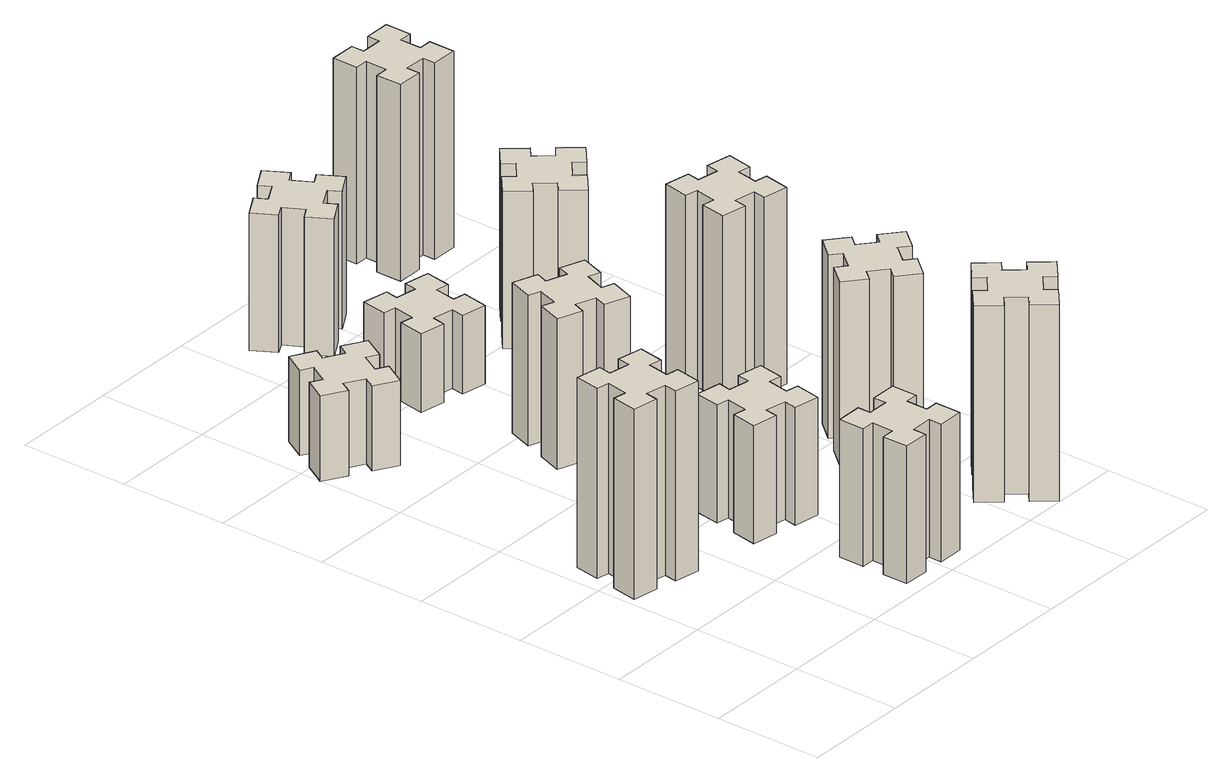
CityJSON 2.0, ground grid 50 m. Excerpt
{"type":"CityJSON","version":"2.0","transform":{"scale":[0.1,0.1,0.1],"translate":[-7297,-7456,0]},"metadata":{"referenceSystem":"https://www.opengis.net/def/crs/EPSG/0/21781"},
"CityObjects":{
"building1":{"type":"Building","attributes":{"class":"1000","function":"1000","usage":"1000","yearOfConstruction":2016,"roofType":"1000","measuredHeight":87,"storeysAboveGround":30,"storeysBelowGround":0},"geometry":[{"type":"Solid","lod":"1","boundaries":[[[[0,1,2,3,4,5,6,7,8,9,10,11,12,13,14,15,16,17,18,19]],[[17,16,20,21]],[[16,15,22,20]],[[15,14,23,22]],[[14,13,24,23]],[[13,12,25,24]],[[12,11,26,25]],[[11,10,27,26]],[[10,9,28,27]],[[9,8,29,28]],[[8,7,30,29]],[[7,6,31,30]],[[6,5,32,31]],[[5,4,33,32]],[[4,3,34,33]],[[3,2,35,34]],[[2,1,36,35]],[[1,0,37,36]],[[0,19,38,37]],[[19,18,39,38]],[[18,17,21,39]],[[24,25,26,27,28,29,30,31,32,33,34,35,36,37,38,39,21,20,22,23]]]]}]},
"building2":{"type":"Building","attributes":{"class":"1000","function":"1000","usage":"1000","yearOfConstruction":2016,"roofType":"1000","measuredHeight":39,"storeysAboveGround":30,"storeysBelowGround":0},"geometry":[{"type":"Solid","lod":"1","boundaries":[[[[40,41,42,43,44,45,46,47,48,49,50,51,52,53,54,55,56,57,58,59]],[[57,56,60,61]],[[56,55,62,60]],[[55,54,63,62]],[[54,53,64,63]],[[53,52,65,64]],[[52,51,66,65]],[[51,50,67,66]],[[50,49,68,67]],[[49,48,69,68]],[[48,47,70,69]],[[47,46,71,70]],[[46,45,72,71]],[[45,44,73,72]],[[44,43,74,73]],[[43,42,75,74]],[[42,41,76,75]],[[41,40,77,76]],[[40,59,78,77]],[[59,58,79,78]],[[58,57,61,79]],[[64,65,66,67,68,69,70,71,72,73,74,75,76,77,78,79,61,60,62,63]]]]}]},
"building3":{"type":"Building","attributes":{"class":"1000","function":"1000","usage":"1000","yearOfConstruction":2016,"roofType":"1000","measuredHeight":63,"storeysAboveGround":30,"storeysBelowGround":0},"geometry":[{"type":"Solid","lod":"1","boundaries":[[[[80,81,82,83,84,85,86,87,88,89,90,91,92,93,94,95,96,97,98,99]],[[97,96,100,101]],[[96,95,102,100]],[[95,94,103,102]],[[94,93,104,103]],[[93,92,105,104]],[[92,91,106,105]],[[91,90,107,106]],[[90,89,108,107]],[[89,88,109,108]],[[88,87,110,109]],[[87,86,111,110]],[[86,85,112,111]],[[85,84,113,112]],[[84,83,114,113]],[[83,82,115,114]],[[82,81,116,115]],[[81,80,117,116]],[[80,99,118,117]],[[99,98,119,118]],[[98,97,101,119]],[[104,105,106,107,108,109,110,111,112,113,114,115,116,117,118,119,101,100,102,103]]]]}]},
"building4":{"type":"Building","attributes":{"class":"1000","function":"1000","usage":"1000","yearOfConstruction":2016,"roofType":"1000","measuredHeight":54,"storeysAboveGround":30,"storeysBelowGround":0},"geometry":[{"type":"Solid","lod":"1","boundaries":[[[[120,121,122,123,124,125,126,127,128,129,130,131,132,133,134,135,136,137,138,139]],[[137,136,140,141]],[[136,135,142,140]],[[135,134,143,142]],[[134,133,144,143]],[[133,132,145,144]],[[132,131,146,145]],[[131,130,147,146]],[[130,129,148,147]],[[129,128,149,148]],[[128,127,150,149]],[[127,126,151,150]],[[126,125,152,151]],[[125,124,153,152]],[[124,123,154,153]],[[123,122,155,154]],[[122,121,156,155]],[[121,120,157,156]],[[120,139,158,157]],[[139,138,159,158]],[[138,137,141,159]],[[144,145,146,147,148,149,150,151,152,153,154,155,156,157,158,159,141,140,142,143]]]]}]},
"building5":{"type":"Building","attributes":{"class":"1000","function":"1000","usage":"1000","yearOfConstruction":2016,"roofType":"1000","measuredHeight":69,"storeysAboveGround":30,"storeysBelowGround":0},"geometry":[{"type":"Solid","lod":"1","boundaries":[[[[160,161,162,163,164,165,166,167,168,169,170,171,172,173,174,175,176,177,178,179]],[[177,176,180,181]],[[176,175,182,180]],[[175,174,183,182]],[[174,173,184,183]],[[173,172,185,184]],[[172,171,186,185]],[[171,170,187,186]],[[170,169,188,187]],[[169,168,189,188]],[[168,167,190,189]],[[167,166,191,190]],[[166,165,192,191]],[[165,164,193,192]],[[164,163,194,193]],[[163,162,195,194]],[[162,161,196,195]],[[161,160,197,196]],[[160,179,198,197]],[[179,178,199,198]],[[178,177,181,199]],[[184,185,186,187,188,189,190,191,192,193,194,195,196,197,198,199,181,180,182,183]]]]}]},
"building6":{"type":"Building","attributes":{"class":"1000","function":"1000","usage":"1000","yearOfConstruction":2016,"roofType":"1000","measuredHeight":36,"storeysAboveGround":30,"storeysBelowGround":0},"geometry":[{"type":"Solid","lod":"1","boundaries":[[[[200,201,202,203,204,205,206,207,208,209,210,211,212,213,214,215,216,217,218,219]],[[217,216,220,221]],[[216,215,222,220]],[[215,214,223,222]],[[214,213,224,223]],[[213,212,225,224]],[[212,211,226,225]],[[211,210,227,226]],[[210,209,228,227]],[[209,208,229,228]],[[208,207,230,229]],[[207,206,231,230]],[[206,205,232,231]],[[205,204,233,232]],[[204,203,234,233]],[[203,202,235,234]],[[202,201,236,235]],[[201,200,237,236]],[[200,219,238,237]],[[219,218,239,238]],[[218,217,221,239]],[[224,225,226,227,228,229,230,231,232,233,234,235,236,237,238,239,221,220,222,223]]]]}]},
"building7":{"type":"Building","attributes":{"class":"1000","function":"1000","usage":"1000","yearOfConstruction":2016,"roofType":"1000","measuredHeight":90,"storeysAboveGround":30,"storeysBelowGround":0},"geometry":[{"type":"Solid","lod":"1","boundaries":[[[[240,241,242,243,244,245,246,247,248,249,250,251,252,253,254,255,256,257,258,259]],[[257,256,260,261]],[[256,255,262,260]],[[255,254,263,262]],[[254,253,264,263]],[[253,252,265,264]],[[252,251,266,265]],[[251,250,267,266]],[[250,249,268,267]],[[249,248,269,268]],[[248,247,270,269]],[[247,246,271,270]],[[246,245,272,271]],[[245,244,273,272]],[[244,243,274,273]],[[243,242,275,274]],[[242,241,276,275]],[[241,240,277,276]],[[240,259,278,277]],[[259,258,279,278]],[[258,257,261,279]],[[264,265,266,267,268,269,270,271,272,273,274,275,276,277,278,279,261,260,262,263]]]]}]},
"building8":{"type":"Building","attributes":{"class":"1000","function":"1000","usage":"1000","yearOfConstruction":2016,"roofType":"1000","measuredHeight":63,"storeysAboveGround":30,"storeysBelowGround":0},"geometry":[{"type":"Solid","lod":"1","boundaries":[[[[280,281,282,283,284,285,286,287,288,289,290,291,292,293,294,295,296,297,298,299]],[[297,296,300,301]],[[296,295,302,300]],[[295,294,303,302]],[[294,293,304,303]],[[293,292,305,304]],[[292,291,306,305]],[[291,290,307,306]],[[290,289,308,307]],[[289,288,309,308]],[[288,287,310,309]],[[287,286,311,310]],[[286,285,312,311]],[[285,284,313,312]],[[284,283,314,313]],[[283,282,315,314]],[[282,281,316,315]],[[281,280,317,316]],[[280,299,318,317]],[[299,298,319,318]],[[298,297,301,319]],[[304,305,306,307,308,309,310,311,312,313,314,315,316,317,318,319,301,300,302,303]]]]}]},
"building9":{"type":"Building","attributes":{"class":"1000","function":"1000","usage":"1000","yearOfConstruction":2016,"roofType":"1000","measuredHeight":84,"storeysAboveGround":30,"storeysBelowGround":0},"geometry":[{"type":"Solid","lod":"1","boundaries":[[[[320,321,322,323,324,325,326,327,328,329,330,331,332,333,334,335,336,337,338,339]],[[337,336,340,341]],[[336,335,342,340]],[[335,334,343,342]],[[334,333,344,343]],[[333,332,345,344]],[[332,331,346,345]],[[331,330,347,346]],[[330,329,348,347]],[[329,328,349,348]],[[328,327,350,349]],[[327,326,351,350]],[[326,325,352,351]],[[325,324,353,352]],[[324,323,354,353]],[[323,322,355,354]],[[322,321,356,355]],[[321,320,357,356]],[[320,339,358,357]],[[339,338,359,358]],[[338,337,341,359]],[[344,345,346,347,348,349,350,351,352,353,354,355,356,357,358,359,341,340,342,343]]]]}]},
"building10":{"type":"Building","attributes":{"class":"1000","function":"1000","usage":"1000","yearOfConstruction":2016,"roofType":"1000","measuredHeight":90,"storeysAboveGround":30,"storeysBelowGround":0},"geometry":[{"type":"Solid","lod":"1","boundaries":[[[[360,361,362,363,364,365,366,367,368,369,370,371,372,373,374,375,376,377,378,379]],[[377,376,380,381]],[[376,375,382,380]],[[375,374,383,382]],[[374,373,384,383]],[[373,372,385,384]],[[372,371,386,385]],[[371,370,387,386]],[[370,369,388,387]],[[369,368,389,388]],[[368,367,390,389]],[[367,366,391,390]],[[366,365,392,391]],[[365,364,393,392]],[[364,363,394,393]],[[363,362,395,394]],[[362,361,396,395]],[[361,360,397,396]],[[360,379,398,397]],[[379,378,399,398]],[[378,377,381,399]],[[384,385,386,387,388,389,390,391,392,393,394,395,396,397,398,399,381,380,382,383]]]]}]},
"building11":{"type":"Building","attributes":{"class":"1000","function":"1000","usage":"1000","yearOfConstruction":2016,"roofType":"1000","measuredHeight":72,"storeysAboveGround":30,"storeysBelowGround":0},"geometry":[{"type":"Solid","lod":"1","boundaries":[[[[400,401,402,403,404,405,406,407,408,409,410,411,412,413,414,415,416,417,418,419]],[[417,416,420,421]],[[416,415,422,420]],[[415,414,423,422]],[[414,413,424,423]],[[413,412,425,424]],[[412,411,426,425]],[[411,410,427,426]],[[410,409,428,427]],[[409,408,429,428]],[[408,407,430,429]],[[407,406,431,430]],[[406,405,432,431]],[[405,404,433,432]],[[404,403,434,433]],[[403,402,435,434]],[[402,401,436,435]],[[401,400,437,436]],[[400,419,438,437]],[[419,418,439,438]],[[418,417,421,439]],[[424,425,426,427,428,429,430,431,432,433,434,435,436,437,438,439,421,420,422,423]]]]}]},
"building12":{"type":"Building","attributes":{"class":"1000","function":"1000","usage":"1000","yearOfConstruction":2016,"roofType":"1000","measuredHeight":90,"storeysAboveGround":30,"storeysBelowGround":0},"geometry":[{"type":"Solid","lod":"1","boundaries":[[[[440,441,442,443,444,445,446,447,448,449,450,451,452,453,454,455,456,457,458,459]],[[457,456,460,461]],[[456,455,462,460]],[[455,454,463,462]],[[454,453,464,463]],[[453,452,465,464]],[[452,451,466,465]],[[451,450,467,466]],[[450,449,468,467]],[[449,448,469,468]],[[448,447,470,469]],[[447,446,471,470]],[[446,445,472,471]],[[445,444,473,472]],[[444,443,474,473]],[[443,442,475,474]],[[442,441,476,475]],[[441,440,477,476]],[[440,459,478,477]],[[459,458,479,478]],[[458,457,461,479]],[[464,465,466,467,468,469,470,471,472,473,474,475,476,477,478,479,461,460,462,463]]]]}]}
},
"vertices":[
[335,917,0],[352,1015,0],[411,1005,0],[432,1123,0],[314,1144,0],[304,1085,0],[205,1102,0],[216,1161,0],[97,1182,0],[77,1064,0],[136,1054,0],[118,955,0],[59,966,0],[38,847,0],[157,827,0],[167,886,0],[265,868,0],[255,809,0],[373,788,0],[394,907,0],[265,868,870],[255,809,870],[167,886,870],[157,827,870],[38,847,870],[59,966,870],[118,955,870],[136,1054,870],[77,1064,870],[97,1182,870],[216,1161,870],[205,1102,870],[304,1085,870],[314,1144,870],[432,1123,870],[411,1005,870],[352,1015,870],[335,917,870],[394,907,870],[373,788,870],
[306,2367,0],[356,2454,0],[408,2424,0],[468,2528,0],[364,2588,0],[334,2536,0],[247,2586,0],[277,2638,0],[173,2698,0],[113,2594,0],[165,2564,0],[115,2477,0],[63,2507,0],[3,2403,0],[107,2343,0],[137,2395,0],[224,2345,0],[194,2293,0],[298,2233,0],[358,2337,0],[224,2345,390],[194,2293,390],[137,2395,390],[107,2343,390],[3,2403,390],[63,2507,390],[115,2477,390],[165,2564,390],[113,2594,390],[173,2698,390],[277,2638,390],[247,2586,390],[334,2536,390],[364,2588,390],[468,2528,390],[408,2424,390],[356,2454,390],[306,2367,390],[358,2337,390],[298,2233,390],
[1085,195,0],[1085,295,0],[1145,295,0],[1145,415,0],[1025,415,0],[1025,355,0],[925,355,0],[925,415,0],[805,415,0],[805,295,0],[865,295,0],[865,195,0],[805,195,0],[805,75,0],[925,75,0],[925,135,0],[1025,135,0],[1025,75,0],[1145,75,0],[1145,195,0],[1025,135,630],[1025,75,630],[925,135,630],[925,75,630],[805,75,630],[805,195,630],[865,195,630],[865,295,630],[805,295,630],[805,415,630],[925,415,630],[925,355,630],[1025,355,630],[1025,415,630],[1145,415,630],[1145,295,630],[1085,295,630],[1085,195,630],[1145,195,630],[1145,75,630],
[776,954,0],[758,855,0],[699,866,0],[678,747,0],[797,727,0],[807,786,0],[905,768,0],[895,709,0],[1013,688,0],[1034,807,0],[975,817,0],[992,915,0],[1051,905,0],[1072,1023,0],[954,1044,0],[944,985,0],[845,1002,0],[856,1061,0],[737,1082,0],[717,964,0],[845,1002,540],[856,1061,540],[944,985,540],[954,1044,540],[1072,1023,540],[1051,905,540],[992,915,540],[975,817,540],[1034,807,540],[1013,688,540],[895,709,540],[905,768,540],[807,786,540],[797,727,540],[678,747,540],[699,866,540],[758,855,540],[776,954,540],[717,964,540],[737,1082,540],
[962,1741,0],[996,1835,0],[1052,1814,0],[1093,1927,0],[980,1968,0],[960,1912,0],[866,1946,0],[887,2002,0],[774,2043,0],[733,1930,0],[789,1910,0],[755,1816,0],[699,1837,0],[657,1724,0],[770,1683,0],[791,1739,0],[885,1705,0],[864,1649,0],[977,1607,0],[1018,1720,0],[885,1705,690],[864,1649,690],[791,1739,690],[770,1683,690],[657,1724,690],[699,1837,690],[755,1816,690],[789,1910,690],[733,1930,690],[774,2043,690],[887,2002,690],[866,1946,690],[960,1912,690],[980,1968,690],[1093,1927,690],[1052,1814,690],[996,1835,690],[962,1741,690],[1018,1720,690],[977,1607,690],
[944,2665,0],[845,2682,0],[856,2741,0],[737,2762,0],[717,2644,0],[776,2634,0],[758,2535,0],[699,2546,0],[678,2427,0],[797,2407,0],[807,2466,0],[905,2448,0],[895,2389,0],[1013,2368,0],[1034,2487,0],[975,2497,0],[992,2595,0],[1051,2585,0],[1072,2703,0],[954,2724,0],[992,2595,360],[1051,2585,360],[975,2497,360],[1034,2487,360],[1013,2368,360],[895,2389,360],[905,2448,360],[807,2466,360],[797,2407,360],[678,2427,360],[699,2546,360],[758,2535,360],[776,2634,360],[717,2644,360],[737,2762,360],[856,2741,360],[845,2682,360],[944,2665,360],[954,2724,360],[1072,2703,360],
[1748,129,0],[1824,193,0],[1863,147,0],[1955,224,0],[1878,316,0],[1832,278,0],[1767,354,0],[1813,393,0],[1736,485,0],[1644,408,0],[1683,362,0],[1606,297,0],[1568,343,0],[1476,266,0],[1553,174,0],[1599,213,0],[1663,136,0],[1617,98,0],[1694,6,0],[1786,83,0],[1663,136,900],[1617,98,900],[1599,213,900],[1553,174,900],[1476,266,900],[1568,343,900],[1606,297,900],[1683,362,900],[1644,408,900],[1736,485,900],[1813,393,900],[1767,354,900],[1832,278,900],[1878,316,900],[1955,224,900],[1863,147,900],[1824,193,900],[1748,129,900],[1786,83,900],[1694,6,900],
[996,3217,0],[946,3304,0],[998,3334,0],[938,3438,0],[834,3378,0],[864,3326,0],[777,3276,0],[747,3328,0],[643,3268,0],[703,3164,0],[755,3194,0],[805,3107,0],[753,3077,0],[813,2973,0],[917,3033,0],[887,3085,0],[974,3135,0],[1004,3083,0],[1108,3143,0],[1048,3247,0],[974,3135,630],[1004,3083,630],[887,3085,630],[917,3033,630],[813,2973,630],[753,3077,630],[805,3107,630],[755,3194,630],[703,3164,630],[643,3268,630],[747,3328,630],[777,3276,630],[864,3326,630],[834,3378,630],[938,3438,630],[998,3334,630],[946,3304,630],[996,3217,630],[1048,3247,630],[1108,3143,630],
[1667,776,0],[1732,853,0],[1778,814,0],[1855,906,0],[1763,983,0],[1724,937,0],[1648,1002,0],[1686,1048,0],[1594,1125,0],[1517,1033,0],[1563,994,0],[1499,918,0],[1453,956,0],[1376,864,0],[1468,787,0],[1506,833,0],[1583,769,0],[1544,723,0],[1636,646,0],[1713,738,0],[1583,769,840],[1544,723,840],[1506,833,840],[1468,787,840],[1376,864,840],[1453,956,840],[1499,918,840],[1563,994,840],[1517,1033,840],[1594,1125,840],[1686,1048,840],[1648,1002,840],[1724,937,840],[1763,983,840],[1855,906,840],[1778,814,840],[1732,853,840],[1667,776,840],[1713,738,840],[1636,646,840],
[1547,1526,0],[1645,1508,0],[1635,1449,0],[1753,1428,0],[1774,1547,0],[1715,1557,0],[1732,1655,0],[1791,1645,0],[1812,1763,0],[1694,1784,0],[1684,1725,0],[1585,1742,0],[1596,1801,0],[1477,1822,0],[1457,1704,0],[1516,1694,0],[1498,1595,0],[1439,1606,0],[1418,1487,0],[1537,1467,0],[1498,1595,900],[1439,1606,900],[1516,1694,900],[1457,1704,900],[1477,1822,900],[1596,1801,900],[1585,1742,900],[1684,1725,900],[1694,1784,900],[1812,1763,900],[1791,1645,900],[1732,1655,900],[1715,1557,900],[1774,1547,900],[1753,1428,900],[1635,1449,900],[1645,1508,900],[1547,1526,900],[1537,1467,900],[1418,1487,900],
[1399,2433,0],[1463,2356,0],[1417,2318,0],[1494,2226,0],[1586,2303,0],[1548,2349,0],[1624,2413,0],[1663,2367,0],[1755,2444,0],[1678,2536,0],[1632,2498,0],[1567,2574,0],[1613,2613,0],[1536,2705,0],[1444,2628,0],[1483,2582,0],[1406,2517,0],[1368,2563,0],[1276,2486,0],[1353,2394,0],[1406,2517,720],[1368,2563,720],[1483,2582,720],[1444,2628,720],[1536,2705,720],[1613,2613,720],[1567,2574,720],[1632,2498,720],[1678,2536,720],[1755,2444,720],[1663,2367,720],[1624,2413,720],[1548,2349,720],[1586,2303,720],[1494,2226,720],[1417,2318,720],[1463,2356,720],[1399,2433,720],[1353,2394,720],[1276,2486,720],
[1565,3195,0],[1665,3195,0],[1665,3135,0],[1785,3135,0],[1785,3255,0],[1725,3255,0],[1725,3355,0],[1785,3355,0],[1785,3475,0],[1665,3475,0],[1665,3415,0],[1565,3415,0],[1565,3475,0],[1445,3475,0],[1445,3355,0],[1505,3355,0],[1505,3255,0],[1445,3255,0],[1445,3135,0],[1565,3135,0],[1505,3255,900],[1445,3255,900],[1505,3355,900],[1445,3355,900],[1445,3475,900],[1565,3475,900],[1565,3415,900],[1665,3415,900],[1665,3475,900],[1785,3475,900],[1785,3355,900],[1725,3355,900],[1725,3255,900],[1785,3255,900],[1785,3135,900],[1665,3135,900],[1665,3195,900],[1565,3195,900],[1565,3135,900],[1445,3135,900]
]}
